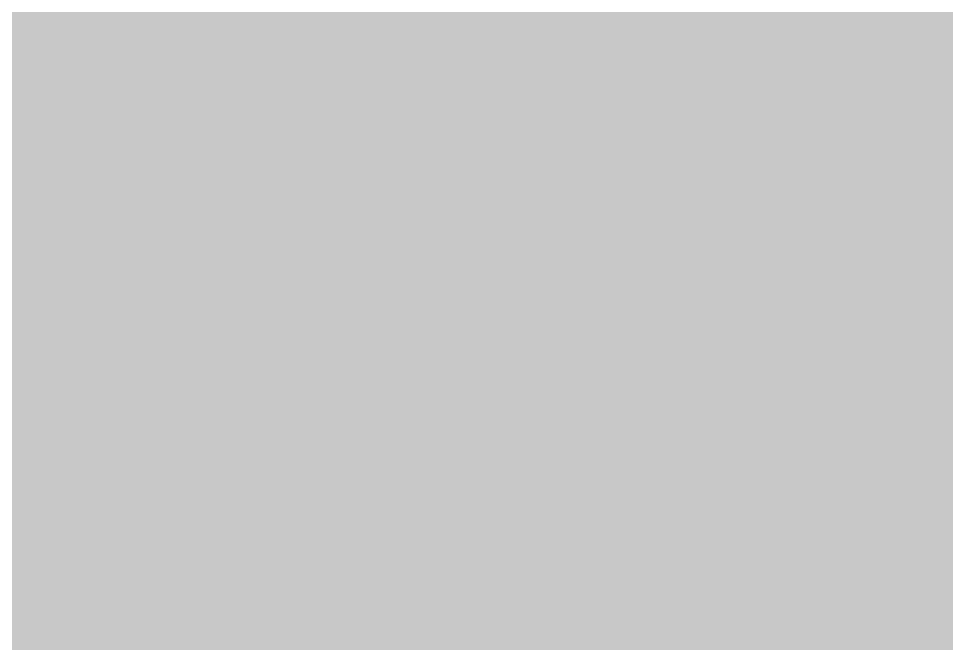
# Model space of a CAD drawing. Header units: millimetres. Extents: x -11 to 223, y -88 to 3.
# Drawn here: x 5.7596 to 6.2056, y -58.8805 to -58.5803 of the extents above; entities that cross this region are included whole.
import ezdxf

# ---------------------------------------------------------------- set-up
doc = ezdxf.new("R2010")
doc.units = ezdxf.units.MM
doc.header["$MEASUREMENT"] = 0
for name, color, linetype, true_color in [('Bottom-Layer', 7, 'Continuous', 0x0000ff), ('Component-Shape-Layer', 7, 'Continuous', 0x00cccc), ('Top-Layer', 7, 'Continuous', 0xff0000), ('Top-Silkscreen-Layer', 7, 'Continuous', 0xffcc00)]:
    doc.layers.add(name, color=color, linetype=linetype, true_color=true_color)

msp = doc.modelspace()

# ---------------------------------------------------------------- hatches: boundary and pattern name
at = {"layer": 'Bottom-Layer'}
msp.add_hatch(color=256, dxfattribs=at).paths.add_polyline_path([(-10.33528, 1.97866), (-0.38039, 1.97866), (-0.84578, 1.72673), (-1.19549, 1.32954), (-1.38645, 0.83599), (-1.39516, 0.30686), (-1.22055, -0.1927), (-0.8841, -0.60119), (-0.42726, -0.8683), (0.09374, -0.96115), (1.79374, -0.96115), (2.31473, -0.8683), (2.77158, -0.60119), (3.10802, -0.1927), (3.28264, 0.30686), (3.27393, 0.83599), (3.08296, 1.32954), (2.73326, 1.72673), (2.26787, 1.97866), (222.62891, 1.97866), (222.62891, -87.47523), (-10.33528, -87.47523)])
at = {"layer": 'Top-Layer'}
msp.add_hatch(color=256, dxfattribs=at).paths.add_polyline_path([(-10.33528, 1.97866), (-0.38039, 1.97866), (-0.84578, 1.72673), (-1.19549, 1.32954), (-1.38645, 0.83599), (-1.39516, 0.30686), (-1.22055, -0.1927), (-0.8841, -0.60119), (-0.42726, -0.8683), (0.09374, -0.96115), (1.79374, -0.96115), (2.31473, -0.8683), (2.77158, -0.60119), (3.10802, -0.1927), (3.28264, 0.30686), (3.27393, 0.83599), (3.08296, 1.32954), (2.73326, 1.72673), (2.26787, 1.97866), (222.62891, 1.97866), (222.62891, -87.47523), (-10.33528, -87.47523)])

# ---------------------------------------------------------------- linework, layer by layer
at = {"layer": 'Component-Shape-Layer', "const_width": 0.0508}
msp.add_lwpolyline([(5.63501, -58.64782), (8.33501, -58.64782), (8.33501, -56.94782), (5.63501, -56.94782)], close=True, dxfattribs=at)
msp.add_lwpolyline([(5.63501, -58.64782), (8.33501, -58.64782), (8.33501, -56.94782), (5.63501, -56.94782)], close=True, dxfattribs=at)
at = {"layer": 'Top-Layer', "const_width": 0.0508}
msp.add_lwpolyline([(10.42188, -55.2033), (10.23622, -55.16637), (7.47625, -55.16637), (7.2906, -55.2033), (7.1332, -55.30846), (5.422, -57.01967), (4.87494, -57.01967), (4.69587, -57.06765), (4.56478, -57.19874), (4.5168, -57.37781), (4.5168, -58.21782), (4.56478, -58.39689), (4.69587, -58.52798), (4.87494, -58.57596), (5.78495, -58.57596), (5.96402, -58.52798), (6.09511, -58.39689), (6.14309, -58.21782), (6.14309, -57.67076), (7.6772, -56.13665), (10.03527, -56.13665), (14.57948, -60.68087)], dxfattribs=at)
at = {"layer": 'Top-Silkscreen-Layer', "const_width": 0.1524}
for points in [[(6.01361, -58.724), (6.01361, -56.8716)], [(6.01361, -58.724), (6.01361, -56.8716)], [(5.5588, -58.72416), (8.41123, -58.72416)], [(5.5588, -58.72416), (8.41123, -58.72416)]]:
    msp.add_lwpolyline(points, dxfattribs=at)

doc.saveas('drawing.dxf')
